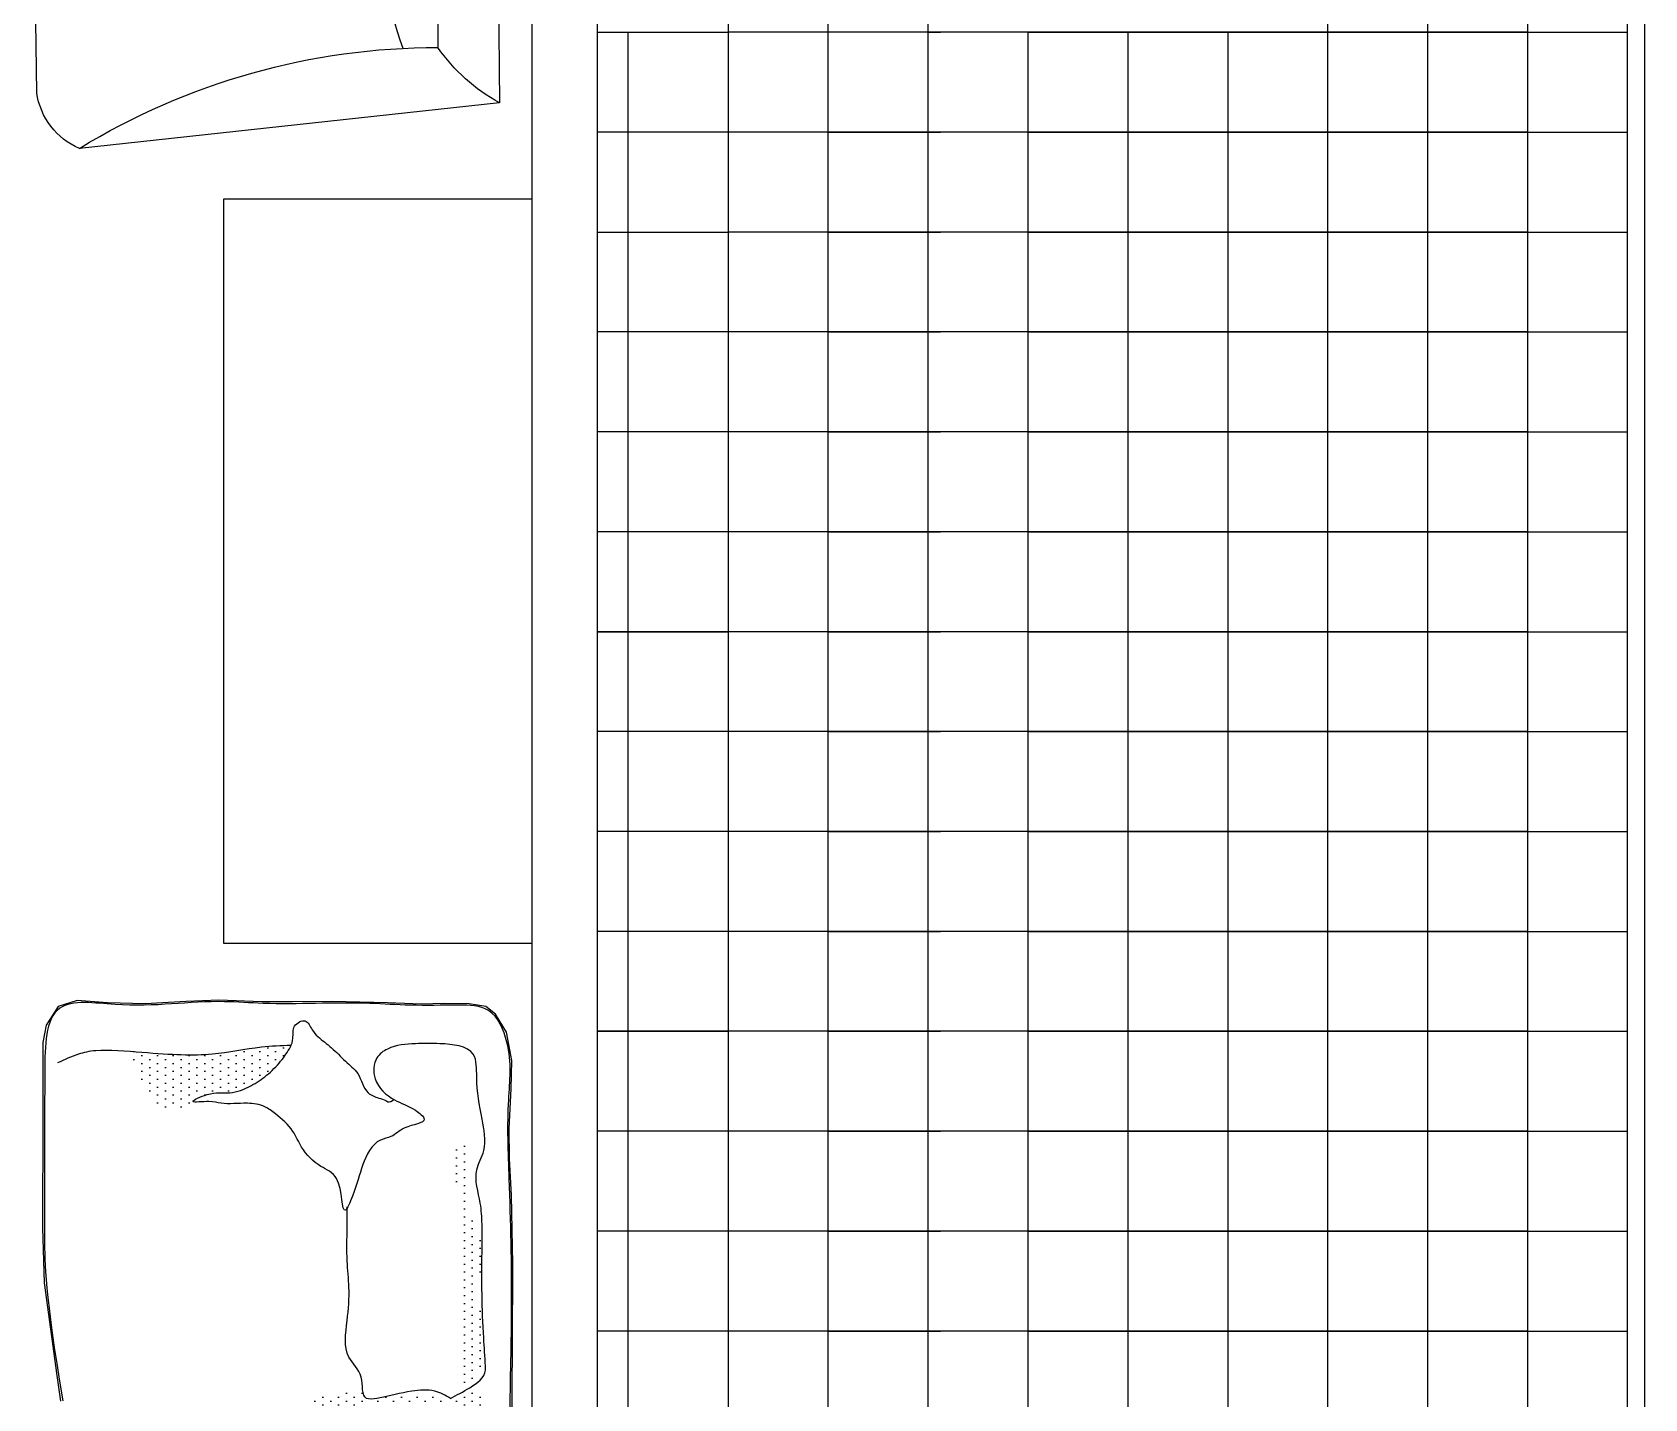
# Model space of a CAD drawing. Header units: millimetres. Extents: x 2377 to 4712, y -254 to 3188.
# Drawn here: x 3167.39 to 3209.95, y 1850.63 to 1886.71 of the extents above; entities that cross this region are included whole.
import ezdxf

# ---------------------------------------------------------------- set-up
doc = ezdxf.new("R2010")
doc.units = ezdxf.units.MM
doc.set_wipeout_variables(frame=1)
doc.layers.add('Mobiliario', color=254, linetype='Continuous')
pattern_1 = [(270, (-17623.99271, 17483.07302), (-0.207687321, -0.1038436605), [0, -0.207687321])]

# ---------------------------------------------------------------- blocks, each defined once
blk = doc.blocks.new('sl06-1')
blk.add_wipeout([(0, -0.3127), (0, 0.3127), (0.6906, 0.3798), (0.7219, 0.361), (0.7398, 0.3422), (0.7501, 0.32), (0.7597, 0.2878), (0.7597, -0.2878), (0.7514, -0.3185), (0.7356, -0.3456), (0.7116, -0.3674), (0.6906, -0.3798)])
at = {"linetype": 'ByBlock'}
for p, q in [((0, 0.3127), (0.6906, 0.3798)), ((0, 0.3127), (0, -0.3127)), ((0.7597, -0.2878), (0.7597, 0.2878)), ((0.1001, 0.2206), (0.1001, -0.2206)), ((0, -0.3127), (0.6906, -0.3798))]:
    blk.add_line(p, q, dxfattribs=at)
for centre, radius, start, end in [((0.1135, 1.3453), 1.1248, 269.3185, 300.8671), ((0.6429, 0.2722), 0.1178, 7.6143, 66.1255), ((-0.1461, 0.0532), 0.2978, 34.1973, 60.6083), ((-0.4779, 0), 0.6726, 340.7839, 19.2161), ((-0.1461, -0.0532), 0.2978, 299.3917, 325.8027), ((0.1135, -1.3453), 1.1248, 59.1329, 90.6815), ((0.6429, -0.2722), 0.1178, 293.8745, 352.3857)]:
    blk.add_arc(centre, radius, start, end, dxfattribs=at)

msp = doc.modelspace()

# ---------------------------------------------------------------- hatches: boundary and pattern name
at = {"layer": 'Mobiliario', "transparency": 33554687}
h = msp.add_hatch(dxfattribs=at)
h.set_pattern_fill('DOTS', color=256, scale=0.130827, angle=90, style=0)
h.set_pattern_definition(pattern_1)
edge = h.paths.add_edge_path()
edge.add_spline(control_points=[(3174.221, 1859.957), (3174.186, 1859.875), (3174.095, 1859.732), (3173.894, 1859.461), (3173.593, 1859.162), (3173.155, 1858.864), (3172.584, 1858.648), (3172.147, 1858.762), (3171.641, 1858.517), (3171.637, 1858.481)], knot_values=[3.681648, 3.681648, 3.681648, 3.681648, 3.721851, 3.757198, 3.837171, 3.913615, 4.002995, 4.095118, 4.156003, 4.156003, 4.156003, 4.156003], degree=3, periodic=0)
edge.add_spline(control_points=[(3171.637, 1858.481), (3171.344, 1858.315), (3170.922, 1858.076), (3170.4, 1858.6), (3170.244, 1859.196), (3169.999, 1859.621), (3169.881, 1859.825)], knot_values=[0, 0, 0, 0, 0.131695, 0.189836, 0.306557, 0.413914, 0.413914, 0.413914, 0.413914], degree=3, periodic=0)
edge.add_spline(control_points=[(3169.881, 1859.825), (3170.111, 1859.835), (3170.868, 1859.722), (3172.063, 1859.651), (3173.264, 1859.92), (3173.96, 1859.952), (3174.221, 1859.957)], knot_values=[0.452649, 0.452649, 0.452649, 0.452649, 0.558769, 0.799099, 0.998943, 1.118697, 1.118697, 1.118697, 1.118697], degree=3, periodic=0)
h = msp.add_hatch(dxfattribs=at)
h.set_pattern_fill('DOTS', color=256, scale=0.130827, angle=90, style=0)
h.set_pattern_definition(pattern_1)
edge = h.paths.add_edge_path()
edge.add_spline(control_points=[(3179.073, 1851.178), (3179.066, 1851.167), (3178.99, 1851.051), (3178.679, 1850.777), (3178.569, 1851.749), (3178.832, 1852.308), (3178.655, 1853.162), (3178.651, 1853.914), (3178.741, 1854.878), (3178.847, 1856.006), (3178.229, 1856.953), (3178.855, 1857.632), (3178.851, 1856.504), (3178.853, 1855.974), (3179.049, 1855.213), (3179.224, 1854.992), (3179.267, 1854.895)], knot_values=[0.056981, 0.056981, 0.056981, 0.056981, 0.06189, 0.111704, 0.199612, 0.342595, 0.445339, 0.576251, 0.69133, 0.888594, 1.091803, 1.131101, 1.196844, 1.416016, 1.489704, 1.540166, 1.540166, 1.540166, 1.540166], degree=3, periodic=0)
edge.add_spline(control_points=[(3179.267, 1854.895), (3179.266, 1854.763), (3179.264, 1854.534), (3179.261, 1854.305), (3179.261, 1854.209)], knot_values=[0.718639, 0.718639, 0.718639, 0.718639, 0.779129, 0.823446, 0.823446, 0.823446, 0.823446], degree=3, periodic=0)
edge.add_spline(control_points=[(3179.261, 1854.209), (3179.253, 1854.169), (3179.2, 1853.875), (3179.192, 1853.063), (3179.299, 1852.029), (3179.243, 1851.409), (3179.11, 1850.963), (3179.078, 1851.121), (3179.073, 1851.178)], knot_values=[1.646059, 1.646059, 1.646059, 1.646059, 1.663729, 1.776794, 2.033298, 2.084002, 2.130605, 2.148665, 2.148665, 2.148665, 2.148665], degree=3, periodic=0)
h = msp.add_hatch(dxfattribs=at)
h.set_pattern_fill('DOTS', color=256, scale=0.130827, angle=90, style=0)
h.set_pattern_definition([(270, (-17623.99271, 17482.46854), (-0.207687321, -0.1038436605), [0, -0.207687321])])
edge = h.paths.add_edge_path()
edge.add_spline(control_points=[(3178.431, 1850.662), (3178.607, 1850.691), (3178.849, 1850.73), (3179.059, 1850.873), (3179.112, 1850.918)], knot_values=[0, 0, 0, 0, 0.080563, 0.111589, 0.111589, 0.111589, 0.111589], degree=3, periodic=0)
edge.add_spline(control_points=[(3179.112, 1850.918), (3179.209, 1850.838), (3179.369, 1850.705), (3179.363, 1850.32), (3179.305, 1850.083), (3179.264, 1849.92)], knot_values=[0, 0, 0, 0, 0.054121, 0.08915, 0.167138, 0.167138, 0.167138, 0.167138], degree=3, periodic=0)
edge.add_spline(control_points=[(3179.264, 1849.92), (3179.264, 1849.921), (3179.169, 1850.165), (3178.613, 1850.537), (3177.748, 1850.464), (3176.933, 1850.461), (3176.201, 1850.523), (3175.975, 1850.306), (3175.934, 1850.254)], knot_values=[1.511928, 1.511928, 1.511928, 1.511928, 1.512363, 1.638201, 1.765577, 1.906885, 2.027828, 2.059082, 2.059082, 2.059082, 2.059082], degree=3, periodic=0)
edge.add_spline(control_points=[(3175.934, 1850.254), (3175.83, 1850.28), (3175.677, 1850.318), (3175.423, 1850.288), (3175.186, 1850.19), (3174.862, 1850.278), (3174.588, 1850.207), (3174.414, 1850.232), (3174.363, 1850.24)], knot_values=[0, 0, 0, 0, 0.048558, 0.071367, 0.116584, 0.162079, 0.218878, 0.242488, 0.242488, 0.242488, 0.242488], degree=3, periodic=0)
edge.add_spline(control_points=[(3174.363, 1850.24), (3174.383, 1850.258), (3174.497, 1850.35), (3174.771, 1850.438), (3174.849, 1850.666), (3174.868, 1850.787)], knot_values=[0.818516, 0.818516, 0.818516, 0.818516, 0.831378, 0.885814, 0.938551, 0.938551, 0.938551, 0.938551], degree=3, periodic=0)
edge.add_spline(control_points=[(3174.868, 1850.787), (3174.926, 1850.774), (3175.025, 1850.754), (3175.244, 1850.766), (3175.464, 1850.726), (3175.776, 1850.812), (3175.979, 1850.8), (3176.123, 1850.791)], knot_values=[0, 0, 0, 0, 0.027242, 0.046133, 0.100301, 0.127225, 0.192645, 0.192645, 0.192645, 0.192645], degree=3, periodic=0)
edge.add_spline(control_points=[(3176.123, 1850.791), (3176.141, 1850.732), (3176.21, 1850.615), (3176.747, 1850.714), (3177.296, 1850.698), (3177.957, 1850.727), (3178.293, 1850.681), (3178.431, 1850.662)], knot_values=[0, 0, 0, 0, 0.027981, 0.070374, 0.21186, 0.303711, 0.367692, 0.367692, 0.367692, 0.367692], degree=3, periodic=0)

# ---------------------------------------------------------------- linework, layer by layer
at = {"transparency": 33554687}
for p, q in [((3209.496, 1733.719), (3209.496, 1916.163)), ((3209.952, 1733.719), (3209.952, 1916.163)), ((3180.585, 1826.853), (3180.585, 1892.797)), ((3182.31, 1826.853), (3182.31, 1892.797)), ((3185.756, 1891.984), (3185.756, 1812.851)), ((3188.394, 1891.984), (3188.394, 1826.04)), ((3191.032, 1889.346), (3191.032, 1886.708)), ((3201.583, 1889.346), (3201.583, 1886.708)), ((3204.22, 1889.346), (3204.22, 1886.708)), ((3206.858, 1889.346), (3206.858, 1886.708)), ((3182.31, 1886.708), (3185.756, 1886.708)), ((3183.118, 1884.071), (3183.118, 1886.708)), ((3193.669, 1886.708), (3185.756, 1886.708)), ((3193.669, 1886.708), (3185.756, 1886.708)), ((3191.032, 1886.708), (3191.367, 1886.708)), ((3191.032, 1886.708), (3191.032, 1884.071)), ((3191.032, 1886.708), (3191.367, 1886.708)), ((3196.307, 1886.708), (3193.669, 1886.708)), ((3193.669, 1886.708), (3193.669, 1884.071)), ((3193.669, 1886.708), (3196.307, 1886.708)), ((3196.307, 1886.708), (3193.669, 1886.708)), ((3198.945, 1886.708), (3196.307, 1886.708)), ((3196.307, 1886.708), (3196.307, 1884.071)), ((3196.307, 1886.708), (3198.945, 1886.708)), ((3198.945, 1886.708), (3196.307, 1886.708)), ((3201.583, 1886.708), (3198.945, 1886.708)), ((3198.945, 1886.708), (3198.945, 1884.071)), ((3198.945, 1886.708), (3201.583, 1886.708)), ((3201.583, 1886.708), (3198.945, 1886.708)), ((3198.945, 1886.708), (3201.583, 1886.708)), ((3201.583, 1886.708), (3198.945, 1886.708)), ((3198.945, 1886.708), (3201.583, 1886.708)), ((3204.22, 1886.708), (3201.583, 1886.708)), ((3201.583, 1886.708), (3201.583, 1884.071)), ((3201.583, 1886.708), (3204.22, 1886.708)), ((3204.22, 1886.708), (3201.583, 1886.708)), ((3201.583, 1886.708), (3204.22, 1886.708)), ((3204.22, 1886.708), (3201.583, 1886.708)), ((3201.583, 1886.708), (3204.22, 1886.708)), ((3206.858, 1886.708), (3204.22, 1886.708)), ((3204.22, 1886.708), (3204.22, 1884.071)), ((3204.22, 1886.708), (3209.496, 1886.708)), ((3206.858, 1886.708), (3204.22, 1886.708)), ((3204.22, 1886.708), (3209.496, 1886.708)), ((3206.858, 1886.708), (3204.22, 1886.708)), ((3204.22, 1886.708), (3209.496, 1886.708)), ((3206.858, 1886.708), (3206.858, 1884.071)), ((3185.756, 1884.071), (3182.31, 1884.071)), ((3183.118, 1881.433), (3183.118, 1884.071)), ((3193.669, 1884.071), (3185.756, 1884.071)), ((3188.394, 1884.071), (3185.756, 1884.071)), ((3191.032, 1884.071), (3188.394, 1884.071)), ((3188.394, 1884.071), (3191.032, 1884.071)), ((3191.032, 1884.071), (3191.367, 1884.071)), ((3191.032, 1884.071), (3191.032, 1881.433)), ((3193.669, 1884.071), (3191.032, 1884.071)), ((3196.307, 1884.071), (3193.669, 1884.071)), ((3193.669, 1884.071), (3193.669, 1881.433)), ((3193.669, 1884.071), (3196.307, 1884.071)), ((3196.307, 1884.071), (3193.669, 1884.071)), ((3193.669, 1884.071), (3196.307, 1884.071)), ((3198.945, 1884.071), (3196.307, 1884.071)), ((3196.307, 1884.071), (3196.307, 1881.433)), ((3196.307, 1884.071), (3198.945, 1884.071)), ((3198.945, 1884.071), (3196.307, 1884.071)), ((3196.307, 1884.071), (3198.945, 1884.071)), ((3201.583, 1884.071), (3198.945, 1884.071)), ((3198.945, 1884.071), (3198.945, 1881.433)), ((3198.945, 1884.071), (3201.583, 1884.071)), ((3201.583, 1884.071), (3198.945, 1884.071)), ((3198.945, 1884.071), (3201.583, 1884.071)), ((3204.22, 1884.071), (3201.583, 1884.071)), ((3201.583, 1884.071), (3201.583, 1881.433)), ((3201.583, 1884.071), (3204.22, 1884.071)), ((3204.22, 1884.071), (3201.583, 1884.071)), ((3201.583, 1884.071), (3204.22, 1884.071)), ((3206.858, 1884.071), (3204.22, 1884.071)), ((3204.22, 1884.071), (3204.22, 1881.433)), ((3204.22, 1884.071), (3209.496, 1884.071)), ((3206.858, 1884.071), (3204.22, 1884.071)), ((3204.22, 1884.071), (3209.496, 1884.071)), ((3206.858, 1884.071), (3206.858, 1881.433)), ((3182.31, 1881.433), (3185.756, 1881.433)), ((3183.118, 1878.795), (3183.118, 1881.433)), ((3193.669, 1881.433), (3185.756, 1881.433)), ((3193.669, 1881.433), (3185.756, 1881.433)), ((3188.394, 1881.433), (3185.756, 1881.433)), ((3191.032, 1881.433), (3188.394, 1881.433)), ((3188.394, 1881.433), (3191.032, 1881.433)), ((3191.032, 1881.433), (3191.367, 1881.433)), ((3191.032, 1881.433), (3191.032, 1878.795)), ((3191.032, 1881.433), (3191.367, 1881.433)), ((3193.669, 1881.433), (3191.032, 1881.433)), ((3196.307, 1881.433), (3193.669, 1881.433)), ((3193.669, 1881.433), (3193.669, 1878.795)), ((3193.669, 1881.433), (3196.307, 1881.433)), ((3196.307, 1881.433), (3193.669, 1881.433)), ((3193.669, 1881.433), (3196.307, 1881.433)), ((3196.307, 1881.433), (3193.669, 1881.433)), ((3193.669, 1881.433), (3196.307, 1881.433)), ((3198.945, 1881.433), (3196.307, 1881.433)), ((3196.307, 1881.433), (3196.307, 1878.795)), ((3196.307, 1881.433), (3198.945, 1881.433)), ((3198.945, 1881.433), (3196.307, 1881.433)), ((3196.307, 1881.433), (3198.945, 1881.433)), ((3198.945, 1881.433), (3196.307, 1881.433)), ((3196.307, 1881.433), (3198.945, 1881.433)), ((3201.583, 1881.433), (3198.945, 1881.433)), ((3198.945, 1881.433), (3198.945, 1878.795)), ((3198.945, 1881.433), (3201.583, 1881.433)), ((3201.583, 1881.433), (3198.945, 1881.433)), ((3198.945, 1881.433), (3201.583, 1881.433)), ((3201.583, 1881.433), (3198.945, 1881.433)), ((3198.945, 1881.433), (3201.583, 1881.433)), ((3204.22, 1881.433), (3201.583, 1881.433)), ((3201.583, 1881.433), (3201.583, 1878.795)), ((3201.583, 1881.433), (3204.22, 1881.433)), ((3204.22, 1881.433), (3201.583, 1881.433)), ((3201.583, 1881.433), (3204.22, 1881.433)), ((3204.22, 1881.433), (3201.583, 1881.433)), ((3201.583, 1881.433), (3204.22, 1881.433)), ((3206.858, 1881.433), (3204.22, 1881.433)), ((3204.22, 1881.433), (3204.22, 1878.795)), ((3204.22, 1881.433), (3209.496, 1881.433)), ((3206.858, 1881.433), (3204.22, 1881.433)), ((3204.22, 1881.433), (3209.496, 1881.433)), ((3206.858, 1881.433), (3204.22, 1881.433)), ((3204.22, 1881.433), (3209.496, 1881.433)), ((3206.858, 1881.433), (3206.858, 1878.795)), ((3185.756, 1878.795), (3182.31, 1878.795)), ((3183.118, 1876.157), (3183.118, 1878.795)), ((3193.669, 1878.795), (3185.756, 1878.795)), ((3188.394, 1878.795), (3185.756, 1878.795)), ((3191.032, 1878.795), (3188.394, 1878.795)), ((3188.394, 1878.795), (3191.032, 1878.795)), ((3191.032, 1878.795), (3191.367, 1878.795)), ((3191.032, 1878.795), (3191.032, 1876.157)), ((3193.669, 1878.795), (3191.032, 1878.795)), ((3196.307, 1878.795), (3193.669, 1878.795)), ((3193.669, 1878.795), (3193.669, 1876.157)), ((3193.669, 1878.795), (3196.307, 1878.795)), ((3196.307, 1878.795), (3193.669, 1878.795)), ((3193.669, 1878.795), (3196.307, 1878.795)), ((3198.945, 1878.795), (3196.307, 1878.795)), ((3196.307, 1878.795), (3196.307, 1876.157)), ((3196.307, 1878.795), (3198.945, 1878.795)), ((3198.945, 1878.795), (3196.307, 1878.795)), ((3196.307, 1878.795), (3198.945, 1878.795)), ((3201.583, 1878.795), (3198.945, 1878.795)), ((3198.945, 1878.795), (3198.945, 1876.157)), ((3198.945, 1878.795), (3201.583, 1878.795)), ((3201.583, 1878.795), (3198.945, 1878.795)), ((3198.945, 1878.795), (3201.583, 1878.795)), ((3204.22, 1878.795), (3201.583, 1878.795)), ((3201.583, 1878.795), (3201.583, 1876.157)), ((3201.583, 1878.795), (3204.22, 1878.795)), ((3204.22, 1878.795), (3201.583, 1878.795)), ((3201.583, 1878.795), (3204.22, 1878.795)), ((3206.858, 1878.795), (3204.22, 1878.795)), ((3204.22, 1878.795), (3204.22, 1876.157)), ((3204.22, 1878.795), (3209.496, 1878.795)), ((3206.858, 1878.795), (3204.22, 1878.795)), ((3204.22, 1878.795), (3209.496, 1878.795)), ((3206.858, 1878.795), (3206.858, 1876.157)), ((3185.756, 1876.157), (3182.31, 1876.157)), ((3183.118, 1873.52), (3183.118, 1876.157)), ((3193.669, 1876.157), (3185.756, 1876.157)), ((3188.394, 1876.157), (3185.756, 1876.157)), ((3191.032, 1876.157), (3188.394, 1876.157)), ((3188.394, 1876.157), (3191.032, 1876.157)), ((3191.032, 1876.157), (3191.367, 1876.157)), ((3191.032, 1876.157), (3191.032, 1873.52)), ((3193.669, 1876.157), (3191.032, 1876.157)), ((3196.307, 1876.157), (3193.669, 1876.157)), ((3193.669, 1876.157), (3193.669, 1873.52)), ((3193.669, 1876.157), (3196.307, 1876.157)), ((3196.307, 1876.157), (3193.669, 1876.157)), ((3193.669, 1876.157), (3196.307, 1876.157)), ((3198.945, 1876.157), (3196.307, 1876.157)), ((3196.307, 1876.157), (3196.307, 1873.52)), ((3196.307, 1876.157), (3198.945, 1876.157)), ((3198.945, 1876.157), (3196.307, 1876.157)), ((3196.307, 1876.157), (3198.945, 1876.157)), ((3201.583, 1876.157), (3198.945, 1876.157)), ((3198.945, 1876.157), (3198.945, 1873.52)), ((3198.945, 1876.157), (3201.583, 1876.157)), ((3201.583, 1876.157), (3198.945, 1876.157)), ((3198.945, 1876.157), (3201.583, 1876.157)), ((3204.22, 1876.157), (3201.583, 1876.157)), ((3201.583, 1876.157), (3201.583, 1873.52)), ((3201.583, 1876.157), (3204.22, 1876.157)), ((3204.22, 1876.157), (3201.583, 1876.157)), ((3201.583, 1876.157), (3204.22, 1876.157)), ((3206.858, 1876.157), (3204.22, 1876.157)), ((3204.22, 1876.157), (3204.22, 1873.52)), ((3204.22, 1876.157), (3209.496, 1876.157)), ((3206.858, 1876.157), (3204.22, 1876.157)), ((3204.22, 1876.157), (3209.496, 1876.157)), ((3206.858, 1876.157), (3206.858, 1873.52)), ((3185.756, 1873.52), (3182.31, 1873.52)), ((3183.118, 1870.882), (3183.118, 1873.52)), ((3193.669, 1873.52), (3185.756, 1873.52)), ((3188.394, 1873.52), (3185.756, 1873.52)), ((3191.032, 1873.52), (3188.394, 1873.52)), ((3188.394, 1873.52), (3191.032, 1873.52)), ((3191.032, 1873.52), (3191.367, 1873.52)), ((3191.032, 1873.52), (3191.032, 1870.882)), ((3193.669, 1873.52), (3191.032, 1873.52)), ((3196.307, 1873.52), (3193.669, 1873.52)), ((3193.669, 1873.52), (3193.669, 1870.882)), ((3193.669, 1873.52), (3196.307, 1873.52)), ((3196.307, 1873.52), (3193.669, 1873.52)), ((3193.669, 1873.52), (3196.307, 1873.52)), ((3198.945, 1873.52), (3196.307, 1873.52)), ((3196.307, 1873.52), (3196.307, 1870.882)), ((3196.307, 1873.52), (3198.945, 1873.52)), ((3198.945, 1873.52), (3196.307, 1873.52)), ((3196.307, 1873.52), (3198.945, 1873.52)), ((3201.583, 1873.52), (3198.945, 1873.52)), ((3198.945, 1873.52), (3198.945, 1870.882)), ((3198.945, 1873.52), (3201.583, 1873.52)), ((3201.583, 1873.52), (3198.945, 1873.52)), ((3198.945, 1873.52), (3201.583, 1873.52)), ((3204.22, 1873.52), (3201.583, 1873.52)), ((3201.583, 1873.52), (3201.583, 1870.882)), ((3201.583, 1873.52), (3204.22, 1873.52)), ((3204.22, 1873.52), (3201.583, 1873.52)), ((3201.583, 1873.52), (3204.22, 1873.52)), ((3206.858, 1873.52), (3204.22, 1873.52)), ((3204.22, 1873.52), (3204.22, 1870.882)), ((3204.22, 1873.52), (3209.496, 1873.52)), ((3206.858, 1873.52), (3204.22, 1873.52)), ((3204.22, 1873.52), (3209.496, 1873.52)), ((3206.858, 1873.52), (3206.858, 1870.882)), ((3182.31, 1870.882), (3185.756, 1870.882)), ((3185.756, 1870.882), (3182.31, 1870.882)), ((3183.118, 1868.244), (3183.118, 1870.882)), ((3193.669, 1870.882), (3185.756, 1870.882)), ((3188.394, 1870.882), (3185.756, 1870.882)), ((3191.032, 1870.882), (3188.394, 1870.882)), ((3188.394, 1870.882), (3191.032, 1870.882)), ((3191.032, 1870.882), (3191.367, 1870.882)), ((3191.032, 1870.882), (3191.032, 1868.244)), ((3193.669, 1870.882), (3191.032, 1870.882)), ((3196.307, 1870.882), (3193.669, 1870.882)), ((3193.669, 1870.882), (3193.669, 1868.244)), ((3193.669, 1870.882), (3196.307, 1870.882)), ((3196.307, 1870.882), (3193.669, 1870.882)), ((3193.669, 1870.882), (3196.307, 1870.882)), ((3198.945, 1870.882), (3196.307, 1870.882)), ((3196.307, 1870.882), (3196.307, 1868.244)), ((3196.307, 1870.882), (3198.945, 1870.882)), ((3198.945, 1870.882), (3196.307, 1870.882)), ((3196.307, 1870.882), (3198.945, 1870.882)), ((3201.583, 1870.882), (3198.945, 1870.882)), ((3198.945, 1870.882), (3198.945, 1868.244)), ((3198.945, 1870.882), (3201.583, 1870.882)), ((3201.583, 1870.882), (3198.945, 1870.882)), ((3198.945, 1870.882), (3201.583, 1870.882)), ((3204.22, 1870.882), (3201.583, 1870.882)), ((3201.583, 1870.882), (3201.583, 1868.244)), ((3201.583, 1870.882), (3204.22, 1870.882)), ((3204.22, 1870.882), (3201.583, 1870.882)), ((3201.583, 1870.882), (3204.22, 1870.882)), ((3206.858, 1870.882), (3204.22, 1870.882)), ((3204.22, 1870.882), (3204.22, 1868.244)), ((3204.22, 1870.882), (3209.496, 1870.882)), ((3206.858, 1870.882), (3204.22, 1870.882)), ((3204.22, 1870.882), (3209.496, 1870.882)), ((3206.858, 1870.882), (3206.858, 1868.244)), ((3185.756, 1868.244), (3182.31, 1868.244)), ((3183.118, 1865.606), (3183.118, 1868.244)), ((3193.669, 1868.244), (3185.756, 1868.244)), ((3188.394, 1868.244), (3185.756, 1868.244)), ((3191.032, 1868.244), (3188.394, 1868.244)), ((3188.394, 1868.244), (3191.032, 1868.244)), ((3191.032, 1868.244), (3191.367, 1868.244)), ((3191.032, 1868.244), (3191.032, 1865.606)), ((3193.669, 1868.244), (3191.032, 1868.244)), ((3196.307, 1868.244), (3193.669, 1868.244)), ((3193.669, 1868.244), (3193.669, 1865.606)), ((3193.669, 1868.244), (3196.307, 1868.244)), ((3196.307, 1868.244), (3193.669, 1868.244)), ((3193.669, 1868.244), (3196.307, 1868.244)), ((3198.945, 1868.244), (3196.307, 1868.244)), ((3196.307, 1868.244), (3196.307, 1865.606)), ((3196.307, 1868.244), (3198.945, 1868.244)), ((3198.945, 1868.244), (3196.307, 1868.244)), ((3196.307, 1868.244), (3198.945, 1868.244)), ((3201.583, 1868.244), (3198.945, 1868.244)), ((3198.945, 1868.244), (3198.945, 1865.606)), ((3198.945, 1868.244), (3201.583, 1868.244)), ((3201.583, 1868.244), (3198.945, 1868.244)), ((3198.945, 1868.244), (3201.583, 1868.244)), ((3204.22, 1868.244), (3201.583, 1868.244)), ((3201.583, 1868.244), (3201.583, 1865.606)), ((3201.583, 1868.244), (3204.22, 1868.244)), ((3204.22, 1868.244), (3201.583, 1868.244)), ((3201.583, 1868.244), (3204.22, 1868.244)), ((3206.858, 1868.244), (3204.22, 1868.244)), ((3204.22, 1868.244), (3204.22, 1865.606)), ((3204.22, 1868.244), (3209.496, 1868.244)), ((3206.858, 1868.244), (3204.22, 1868.244)), ((3204.22, 1868.244), (3209.496, 1868.244)), ((3206.858, 1868.244), (3206.858, 1865.606)), ((3185.756, 1865.606), (3182.31, 1865.606)), ((3183.118, 1862.969), (3183.118, 1865.606)), ((3193.669, 1865.606), (3185.756, 1865.606)), ((3188.394, 1865.606), (3185.756, 1865.606)), ((3191.032, 1865.606), (3188.394, 1865.606)), ((3188.394, 1865.606), (3191.032, 1865.606)), ((3191.032, 1865.606), (3191.367, 1865.606)), ((3191.032, 1865.606), (3191.032, 1862.969)), ((3193.669, 1865.606), (3191.032, 1865.606)), ((3196.307, 1865.606), (3193.669, 1865.606)), ((3193.669, 1865.606), (3193.669, 1862.969)), ((3193.669, 1865.606), (3196.307, 1865.606)), ((3196.307, 1865.606), (3193.669, 1865.606)), ((3193.669, 1865.606), (3196.307, 1865.606)), ((3198.945, 1865.606), (3196.307, 1865.606)), ((3196.307, 1865.606), (3196.307, 1862.969)), ((3196.307, 1865.606), (3198.945, 1865.606)), ((3198.945, 1865.606), (3196.307, 1865.606)), ((3196.307, 1865.606), (3198.945, 1865.606)), ((3201.583, 1865.606), (3198.945, 1865.606)), ((3198.945, 1865.606), (3198.945, 1862.969)), ((3198.945, 1865.606), (3201.583, 1865.606)), ((3201.583, 1865.606), (3198.945, 1865.606)), ((3198.945, 1865.606), (3201.583, 1865.606)), ((3204.22, 1865.606), (3201.583, 1865.606)), ((3201.583, 1865.606), (3201.583, 1862.969)), ((3201.583, 1865.606), (3204.22, 1865.606)), ((3204.22, 1865.606), (3201.583, 1865.606)), ((3201.583, 1865.606), (3204.22, 1865.606)), ((3206.858, 1865.606), (3204.22, 1865.606)), ((3204.22, 1865.606), (3204.22, 1862.969)), ((3204.22, 1865.606), (3209.496, 1865.606)), ((3206.858, 1865.606), (3204.22, 1865.606)), ((3204.22, 1865.606), (3209.496, 1865.606)), ((3206.858, 1865.606), (3206.858, 1862.969)), ((3185.756, 1862.969), (3182.31, 1862.969)), ((3183.118, 1860.331), (3183.118, 1862.969)), ((3193.669, 1862.969), (3185.756, 1862.969)), ((3188.394, 1862.969), (3185.756, 1862.969)), ((3191.032, 1862.969), (3188.394, 1862.969)), ((3188.394, 1862.969), (3191.032, 1862.969)), ((3191.032, 1862.969), (3191.367, 1862.969)), ((3191.032, 1862.969), (3191.032, 1860.331)), ((3193.669, 1862.969), (3191.032, 1862.969)), ((3196.307, 1862.969), (3193.669, 1862.969)), ((3193.669, 1862.969), (3193.669, 1860.331)), ((3193.669, 1862.969), (3196.307, 1862.969)), ((3196.307, 1862.969), (3193.669, 1862.969)), ((3193.669, 1862.969), (3196.307, 1862.969)), ((3198.945, 1862.969), (3196.307, 1862.969)), ((3196.307, 1862.969), (3196.307, 1860.331)), ((3196.307, 1862.969), (3198.945, 1862.969)), ((3198.945, 1862.969), (3196.307, 1862.969)), ((3196.307, 1862.969), (3198.945, 1862.969)), ((3201.583, 1862.969), (3198.945, 1862.969)), ((3198.945, 1862.969), (3198.945, 1860.331)), ((3198.945, 1862.969), (3201.583, 1862.969)), ((3201.583, 1862.969), (3198.945, 1862.969)), ((3198.945, 1862.969), (3201.583, 1862.969)), ((3204.22, 1862.969), (3201.583, 1862.969)), ((3201.583, 1862.969), (3201.583, 1860.331)), ((3201.583, 1862.969), (3204.22, 1862.969)), ((3204.22, 1862.969), (3201.583, 1862.969)), ((3201.583, 1862.969), (3204.22, 1862.969)), ((3206.858, 1862.969), (3204.22, 1862.969)), ((3204.22, 1862.969), (3204.22, 1860.331)), ((3204.22, 1862.969), (3209.496, 1862.969)), ((3206.858, 1862.969), (3204.22, 1862.969)), ((3204.22, 1862.969), (3209.496, 1862.969)), ((3206.858, 1862.969), (3206.858, 1860.331)), ((3182.31, 1860.331), (3185.756, 1860.331)), ((3185.756, 1860.331), (3182.31, 1860.331)), ((3183.118, 1857.693), (3183.118, 1860.331)), ((3193.669, 1860.331), (3185.756, 1860.331)), ((3188.394, 1860.331), (3185.756, 1860.331)), ((3191.032, 1860.331), (3188.394, 1860.331)), ((3188.394, 1860.331), (3191.032, 1860.331)), ((3191.032, 1860.331), (3191.367, 1860.331)), ((3191.032, 1860.331), (3191.032, 1857.693)), ((3193.669, 1860.331), (3191.032, 1860.331)), ((3196.307, 1860.331), (3193.669, 1860.331)), ((3193.669, 1860.331), (3193.669, 1857.693)), ((3193.669, 1860.331), (3196.307, 1860.331)), ((3196.307, 1860.331), (3193.669, 1860.331)), ((3193.669, 1860.331), (3196.307, 1860.331)), ((3198.945, 1860.331), (3196.307, 1860.331)), ((3196.307, 1860.331), (3196.307, 1857.693)), ((3196.307, 1860.331), (3198.945, 1860.331)), ((3198.945, 1860.331), (3196.307, 1860.331)), ((3196.307, 1860.331), (3198.945, 1860.331)), ((3201.583, 1860.331), (3198.945, 1860.331)), ((3198.945, 1860.331), (3198.945, 1857.693)), ((3198.945, 1860.331), (3201.583, 1860.331)), ((3201.583, 1860.331), (3198.945, 1860.331)), ((3198.945, 1860.331), (3201.583, 1860.331)), ((3204.22, 1860.331), (3201.583, 1860.331)), ((3201.583, 1860.331), (3201.583, 1857.693)), ((3201.583, 1860.331), (3204.22, 1860.331)), ((3204.22, 1860.331), (3201.583, 1860.331)), ((3201.583, 1860.331), (3204.22, 1860.331)), ((3206.858, 1860.331), (3204.22, 1860.331)), ((3204.22, 1860.331), (3204.22, 1857.693)), ((3204.22, 1860.331), (3209.496, 1860.331)), ((3206.858, 1860.331), (3204.22, 1860.331)), ((3204.22, 1860.331), (3209.496, 1860.331)), ((3206.858, 1860.331), (3206.858, 1857.693)), ((3185.756, 1857.693), (3182.31, 1857.693)), ((3183.118, 1855.055), (3183.118, 1857.693)), ((3193.669, 1857.693), (3185.756, 1857.693)), ((3188.394, 1857.693), (3185.756, 1857.693)), ((3191.032, 1857.693), (3188.394, 1857.693)), ((3188.394, 1857.693), (3191.032, 1857.693)), ((3191.032, 1857.693), (3191.367, 1857.693)), ((3191.032, 1857.693), (3191.032, 1855.055)), ((3193.669, 1857.693), (3191.032, 1857.693)), ((3196.307, 1857.693), (3193.669, 1857.693)), ((3193.669, 1857.693), (3193.669, 1855.055)), ((3193.669, 1857.693), (3196.307, 1857.693)), ((3196.307, 1857.693), (3193.669, 1857.693)), ((3193.669, 1857.693), (3196.307, 1857.693)), ((3198.945, 1857.693), (3196.307, 1857.693)), ((3196.307, 1857.693), (3196.307, 1855.055)), ((3196.307, 1857.693), (3198.945, 1857.693)), ((3198.945, 1857.693), (3196.307, 1857.693)), ((3196.307, 1857.693), (3198.945, 1857.693)), ((3201.583, 1857.693), (3198.945, 1857.693)), ((3198.945, 1857.693), (3198.945, 1855.055)), ((3198.945, 1857.693), (3201.583, 1857.693)), ((3201.583, 1857.693), (3198.945, 1857.693)), ((3198.945, 1857.693), (3201.583, 1857.693)), ((3204.22, 1857.693), (3201.583, 1857.693)), ((3201.583, 1857.693), (3201.583, 1855.055)), ((3201.583, 1857.693), (3204.22, 1857.693)), ((3204.22, 1857.693), (3201.583, 1857.693)), ((3201.583, 1857.693), (3204.22, 1857.693)), ((3206.858, 1857.693), (3204.22, 1857.693)), ((3204.22, 1857.693), (3204.22, 1855.055)), ((3204.22, 1857.693), (3209.496, 1857.693)), ((3206.858, 1857.693), (3204.22, 1857.693)), ((3204.22, 1857.693), (3209.496, 1857.693)), ((3206.858, 1857.693), (3206.858, 1855.055)), ((3185.756, 1855.055), (3182.31, 1855.055)), ((3183.118, 1852.418), (3183.118, 1855.055)), ((3193.669, 1855.055), (3185.756, 1855.055)), ((3188.394, 1855.055), (3185.756, 1855.055)), ((3191.032, 1855.055), (3188.394, 1855.055)), ((3188.394, 1855.055), (3191.032, 1855.055)), ((3191.032, 1855.055), (3191.367, 1855.055)), ((3191.032, 1855.055), (3191.032, 1852.418)), ((3193.669, 1855.055), (3191.032, 1855.055)), ((3196.307, 1855.055), (3193.669, 1855.055)), ((3193.669, 1855.055), (3193.669, 1852.418)), ((3193.669, 1855.055), (3196.307, 1855.055)), ((3196.307, 1855.055), (3193.669, 1855.055)), ((3193.669, 1855.055), (3196.307, 1855.055)), ((3198.945, 1855.055), (3196.307, 1855.055)), ((3196.307, 1855.055), (3196.307, 1852.418)), ((3196.307, 1855.055), (3198.945, 1855.055)), ((3198.945, 1855.055), (3196.307, 1855.055)), ((3196.307, 1855.055), (3198.945, 1855.055)), ((3201.583, 1855.055), (3198.945, 1855.055)), ((3198.945, 1855.055), (3198.945, 1852.418)), ((3198.945, 1855.055), (3201.583, 1855.055)), ((3201.583, 1855.055), (3198.945, 1855.055)), ((3198.945, 1855.055), (3201.583, 1855.055)), ((3204.22, 1855.055), (3201.583, 1855.055)), ((3201.583, 1855.055), (3201.583, 1852.418)), ((3201.583, 1855.055), (3204.22, 1855.055)), ((3204.22, 1855.055), (3201.583, 1855.055)), ((3201.583, 1855.055), (3204.22, 1855.055)), ((3206.858, 1855.055), (3204.22, 1855.055)), ((3204.22, 1855.055), (3204.22, 1852.418)), ((3204.22, 1855.055), (3209.496, 1855.055)), ((3206.858, 1855.055), (3204.22, 1855.055)), ((3204.22, 1855.055), (3209.496, 1855.055)), ((3206.858, 1855.055), (3206.858, 1852.418)), ((3185.756, 1852.418), (3182.31, 1852.418)), ((3183.118, 1849.78), (3183.118, 1852.418)), ((3193.669, 1852.418), (3185.756, 1852.418)), ((3188.394, 1852.418), (3185.756, 1852.418)), ((3191.032, 1852.418), (3188.394, 1852.418)), ((3188.394, 1852.418), (3191.032, 1852.418)), ((3191.032, 1852.418), (3191.367, 1852.418)), ((3191.032, 1852.418), (3191.032, 1849.78)), ((3193.669, 1852.418), (3191.032, 1852.418)), ((3196.307, 1852.418), (3193.669, 1852.418)), ((3193.669, 1852.418), (3193.669, 1849.78)), ((3193.669, 1852.418), (3196.307, 1852.418)), ((3196.307, 1852.418), (3193.669, 1852.418)), ((3193.669, 1852.418), (3196.307, 1852.418)), ((3198.945, 1852.418), (3196.307, 1852.418)), ((3196.307, 1852.418), (3196.307, 1849.78)), ((3196.307, 1852.418), (3198.945, 1852.418)), ((3198.945, 1852.418), (3196.307, 1852.418)), ((3196.307, 1852.418), (3198.945, 1852.418)), ((3201.583, 1852.418), (3198.945, 1852.418)), ((3198.945, 1852.418), (3198.945, 1849.78)), ((3198.945, 1852.418), (3201.583, 1852.418)), ((3201.583, 1852.418), (3198.945, 1852.418)), ((3198.945, 1852.418), (3201.583, 1852.418)), ((3204.22, 1852.418), (3201.583, 1852.418)), ((3201.583, 1852.418), (3201.583, 1849.78)), ((3201.583, 1852.418), (3204.22, 1852.418)), ((3204.22, 1852.418), (3201.583, 1852.418)), ((3201.583, 1852.418), (3204.22, 1852.418)), ((3206.858, 1852.418), (3204.22, 1852.418)), ((3204.22, 1852.418), (3204.22, 1849.78)), ((3204.22, 1852.418), (3209.496, 1852.418)), ((3206.858, 1852.418), (3204.22, 1852.418)), ((3204.22, 1852.418), (3209.496, 1852.418)), ((3206.858, 1852.418), (3206.858, 1849.78))]:
    msp.add_line(p, q, dxfattribs=at)
at = {"layer": 'Mobiliario', "transparency": 33554687}
for p, q in [((3180.585, 1882.298), (3172.443, 1882.298)), ((3172.443, 1882.298), (3172.443, 1862.656)), ((3172.443, 1862.656), (3180.585, 1862.656))]:
    msp.add_line(p, q, dxfattribs=at)
msp.add_lwpolyline([(3180.054, 1849.788), (3180.066, 1852.008), (3180.079, 1854.192), (3180.041, 1856), (3179.992, 1856.974), (3179.98, 1857.764), (3180.029, 1858.812), (3180.054, 1859.564), (3179.906, 1860.305), (3179.622, 1860.786), (3179.363, 1860.983), (3178.92, 1861.057), (3178.254, 1861.069), (3177.669, 1861.046), (3176.77, 1861.083), (3175.316, 1861.12), (3174.262, 1861.108), (3173.448, 1861.108), (3172.315, 1861.158), (3171.458, 1861.121), (3170.373, 1861.059), (3169.375, 1861.084), (3168.574, 1861.145), (3168.081, 1860.985), (3167.761, 1860.492), (3167.674, 1860.035), (3167.674, 1858.049), (3167.659, 1855.144), (3167.708, 1853.689), (3168.041, 1851.246), (3168.14, 1850.568)], dxfattribs=at)
for points, knots in [([(3180.134, 1828.325), (3180.269, 1832.213), (3180.052, 1836.898), (3179.904, 1840.037), (3180.016, 1846.171), (3179.985, 1850.268), (3180.075, 1853.26), (3180.003, 1855.991), (3179.908, 1858.366), (3180.098, 1859.777), (3179.562, 1861.014), (3178.436, 1861.027), (3177.456, 1861), (3176.179, 1861.089), (3174.888, 1861.069), (3173.614, 1861.043), (3171.792, 1861.188), (3170.237, 1860.883), (3167.737, 1861.285), (3167.718, 1858.758), (3167.718, 1857.03), (3167.718, 1855.055), (3167.718, 1853.446), (3168.198, 1850.58)], [0.737576, 0.737576, 0.737576, 0.737576, 0.801944, 1.006538, 1.278115, 1.486206, 1.701351, 1.959422, 2.118136, 2.234578, 2.302688, 2.360055, 2.458724, 2.53985, 2.649091, 2.754807, 2.832413, 3.059351, 3.172115, 3.306557, 3.521702, 3.635058, 3.739936, 3.739936, 3.739936, 3.739936]), ([(3178.431, 1850.641), (3178.597, 1850.727), (3178.939, 1850.905), (3179.37, 1851.21), (3179.345, 1851.71), (3179.297, 1852.37), (3179.254, 1853.375), (3179.261, 1854.374), (3179.272, 1855.18), (3179.233, 1855.899), (3178.998, 1856.578), (3179.42, 1857.26), (3179.234, 1858.129), (3179.101, 1858.911), (3179.146, 1859.93), (3178.207, 1860.015), (3177.486, 1860.009), (3176.871, 1859.969), (3176.396, 1859.617), (3176.37, 1858.971), (3176.916, 1858.484), (3177.393, 1858.355), (3177.933, 1857.919), (3177.183, 1857.849), (3176.929, 1857.537), (3176.39, 1857.458), (3176.067, 1856.74), (3175.947, 1856.209), (3175.545, 1855.257), (3175.604, 1856.522), (3174.934, 1856.755), (3174.512, 1857.187), (3174.275, 1857.764), (3173.897, 1858.09), (3173.505, 1858.388), (3172.998, 1858.46), (3172.472, 1858.384), (3172.07, 1858.51), (3171.415, 1858.406), (3172.142, 1858.763), (3172.584, 1858.648), (3173.155, 1858.864), (3173.593, 1859.162), (3173.894, 1859.461), (3174.133, 1859.783), (3174.316, 1860.088), (3174.235, 1860.481), (3174.634, 1860.7), (3174.792, 1860.288), (3175.112, 1860.049), (3175.425, 1859.784), (3175.697, 1859.489), (3176.06, 1859.229), (3176.141, 1858.718), (3176.501, 1858.571), (3176.686, 1858.534), (3176.808, 1858.44), (3176.884, 1858.492), (3176.94, 1858.53)], [0, 0, 0, 0, 0.044307, 0.091739, 0.100161, 0.156702, 0.244649, 0.329296, 0.385727, 0.428198, 0.49558, 0.536858, 0.600441, 0.685746, 0.732135, 0.802354, 0.851688, 0.909055, 0.936587, 0.979057, 1.036449, 1.083735, 1.108664, 1.15125, 1.184502, 1.206791, 1.267453, 1.334367, 1.365908, 1.431792, 1.471984, 1.526827, 1.563132, 1.612989, 1.638407, 1.674345, 1.727204, 1.752122, 1.783837, 1.815361, 1.861307, 1.905885, 1.944012, 1.983898, 2.001527, 2.036259, 2.061197, 2.084841, 2.107417, 2.142317, 2.17979, 2.199733, 2.234633, 2.278817, 2.30246, 2.317671, 2.322373, 2.335559, 2.335559, 2.335559, 2.335559]), ([(3174.221, 1859.957), (3173.96, 1859.952), (3173.264, 1859.92), (3172.063, 1859.651), (3170.836, 1859.724), (3169.148, 1859.867), (3168.553, 1859.723), (3168.242, 1859.579), (3168.06, 1859.495)], [0.4526492, 0.4526492, 0.4526492, 0.4526492, 0.5724028, 0.7722474, 1.0125768, 1.1328971, 1.1980407, 1.2899035, 1.2899035, 1.2899035, 1.2899035]), ([(3178.431, 1850.641), (3178.297, 1850.717), (3177.984, 1850.893), (3177.277, 1850.833), (3176.76, 1850.678), (3176.052, 1850.575), (3176.181, 1851.298), (3175.569, 1851.765), (3175.718, 1852.688), (3175.777, 1853.508), (3175.681, 1854.329), (3175.708, 1855.007), (3175.705, 1855.486), (3175.705, 1855.671), (3175.705, 1855.701)], [0, 0, 0, 0, 0.0348335, 0.0806442, 0.1525795, 0.1737229, 0.2176359, 0.2647711, 0.338623, 0.4057285, 0.4587502, 0.5257624, 0.5610325, 0.5680864, 0.5680864, 0.5680864, 0.5680864])]:
    msp.add_open_spline(points, degree=3, knots=knots, dxfattribs=at)

# ---------------------------------------------------------------- block references
at = {"layer": 'Mobiliario', "transparency": 33554687, "xscale": -16.0756563721752, "yscale": 16.0756563721752, "zscale": 16.0756563721752, "rotation": 0.6292840231421692}
msp.add_blockref('sl06-1', (3179.671, 1889.869, 66.294), dxfattribs=at)

doc.saveas('drawing.dxf')
